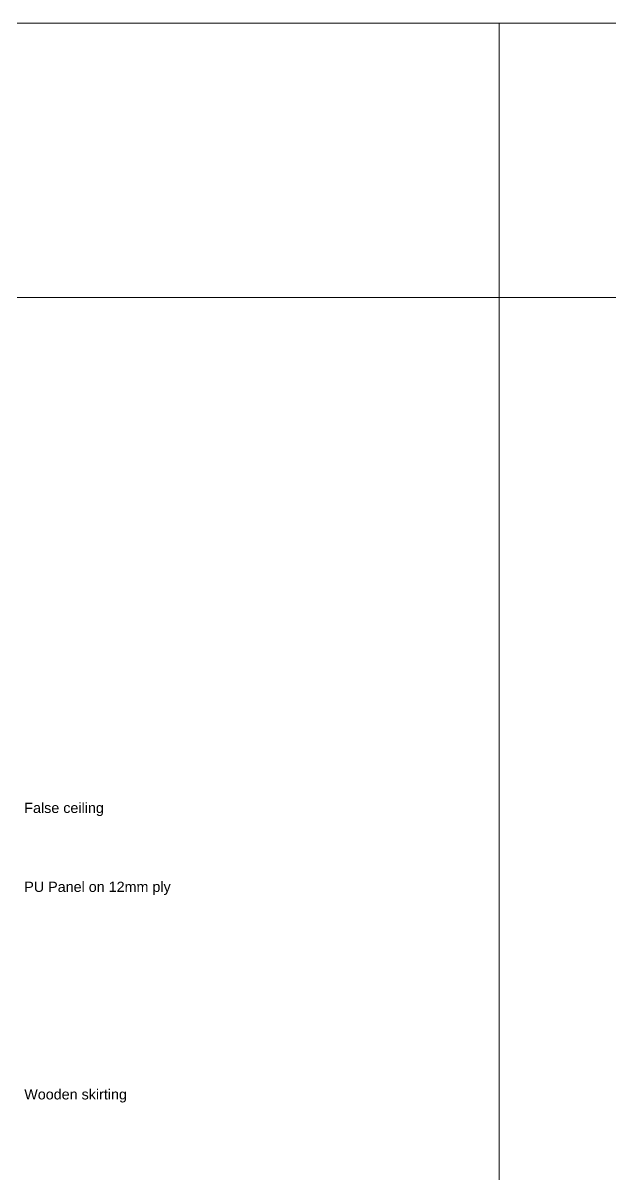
# Model space of a CAD drawing. Header units: millimetres. Extents: x 1464389 to 1998638, y -29162 to 256806.
# Drawn here: x 1593681 to 1599408, y 176829 to 188054 of the extents above; entities that cross this region are included whole.
import ezdxf

# ---------------------------------------------------------------- set-up
doc = ezdxf.new("R2010")
doc.units = ezdxf.units.MM
doc.header["$LTSCALE"] = 15
doc.layers.get('0').update_dxf_attribs({"lineweight": 5})
doc.layers.add('Text', color=250, linetype='Continuous')
doc.styles.add('ARIAL', font='arial.ttf')

msp = doc.modelspace()

# ---------------------------------------------------------------- linework, layer by layer
at = {"ltscale": 0.25}
for p, q in [((1566247, 188054.3), (1615220.4, 188054.3)), ((1598327, 188054.3), (1598327, 165910.7)), ((1520964.5, 185374.8), (1615220.4, 185374.8))]:
    msp.add_line(p, q, dxfattribs=at)

# ---------------------------------------------------------------- texts
at = {"layer": 'Text', "char_height": 100, "width": 2858.77, "attachment_point": 3, "style": 'ARIAL'}
for s, insert in [('\\pxql;False ceiling', (1596552.5, 180442.7)), ('\\pxql;PU Panel on 12mm ply', (1596552.5, 179672.2)), ('\\pxql;Wooden skirting', (1596552.5, 177646.5))]:
    msp.add_mtext(s, dxfattribs=dict(at, insert=insert))

doc.saveas('drawing.dxf')
